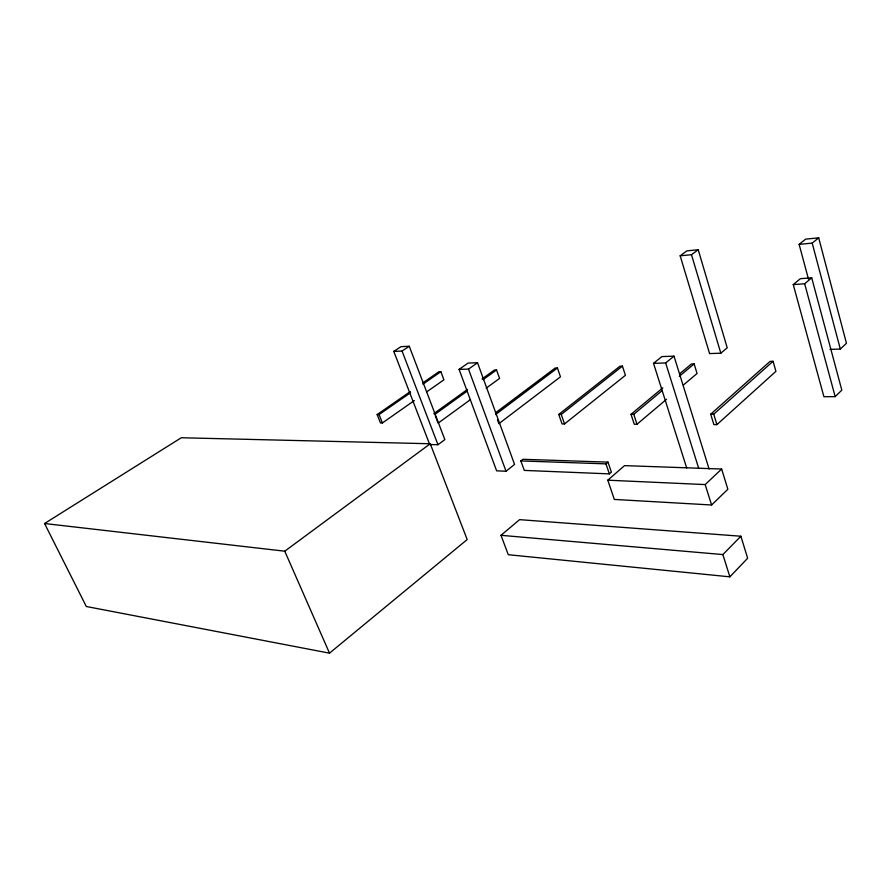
<?xml version="1.0" encoding="UTF-8"?>
<svg xmlns="http://www.w3.org/2000/svg" width="891" height="891" viewBox="0 0 891 891"><rect width="100%" height="100%" fill="white"/><g stroke="black" fill="none" stroke-linecap="round" stroke-linejoin="round"><path stroke-width="1.34" d="M729.874 576.833L747.66 558.256L740.878 536.226L519.598 519.653L500.998 535.313L508.282 554.714L729.874 576.833L722.879 554.57L740.878 536.226M835.179 396.64L841.817 390.147L811.712 277.814L800.341 278.683L793.268 284.608L823.919 396.729L835.179 396.64L804.673 283.772L811.712 277.814M711.586 504.997L727.858 489.259L721.643 469.034L624.546 465.625L607.785 480.193L614.322 499.428L711.586 504.997L705.193 484.581L721.643 469.034M829.978 349.395L840.313 349.038L846.45 343.28L818.684 237.841L805.642 239.133L799.127 244.379L808.438 278.972M716.91 424.628L775.916 371.347L773.065 361.289L770.08 361.378L710.695 414.192L713.88 424.606L716.91 424.628L713.724 414.192L773.065 361.289M609.366 473.878L611.382 472.13L607.996 462.128L522.894 459.299L520.856 460.937L524.287 470.403L609.366 473.878L605.969 463.866L607.996 462.128M720.83 353.204L727.212 347.802L698.21 249.736L686.894 250.861L680.167 255.806L709.592 353.593L720.83 353.204L691.494 254.726L698.21 249.736M662.815 387.83L631.017 414.326L634.258 424.227L636.998 424.25L666.501 399.313M683.364 385.068L697.063 373.485L694.134 363.918L691.427 363.996L679.766 373.708M631.017 414.326L633.757 414.326L662.358 390.447M679.31 376.303L694.134 363.918M329.503 653.159L467.185 539.545L430.242 443.751L181.285 437.748L44.55 523.518L86.304 606.493L329.503 653.159L284.764 551.195L44.55 523.518M799.127 244.379L812.191 243.12L818.684 237.841M686.683 467.931L653.526 363.339L665.655 362.971L674.019 356.166L709.091 469M653.526 363.339L661.913 356.578L674.019 356.166M564.526 423.938L625.426 375.311L622.441 366.134L619.969 366.212L558.746 414.449L562.032 423.916L564.526 423.938L561.241 414.449L558.746 414.449M506.032 471.239L514.564 464.411L477.52 362.737L468.109 363.06L459.088 369.386L496.632 470.838L506.032 471.239L468.499 369.108L459.088 369.386M561.241 414.449L622.441 366.134M495.541 414.56L557.443 367.994L560.472 376.826L498.871 423.682L497.445 419.772M495.452 412.889L555.149 368.061L557.443 367.994M437.982 444.72L444.843 439.631L409.259 346.265L400.995 346.666L393.789 351.41L429.718 444.52L437.982 444.72L402.053 351.043L393.789 351.41M284.764 551.195L430.242 443.751M438.116 423.158L470.526 399.558M486.163 388.164L499.573 378.397L496.543 369.965L494.438 370.021L482.087 378.909M434.797 414.449L467.352 390.993M483.067 379.666L496.543 369.965M433.828 413.636L467.497 389.412M468.499 369.108L477.52 362.737M410.317 391.572L377.149 414.571L380.468 422.935L382.406 422.947L414.293 400.582M426.822 391.795L443.907 379.822L440.867 371.692L438.918 371.747L422.902 382.852M377.149 414.571L379.076 414.571L410.539 392.742M422.891 384.166L440.867 371.692M402.053 351.043L409.259 346.265M680.167 255.806L691.494 254.726M793.268 284.608L804.673 283.772M710.695 414.192L713.724 414.192M520.856 460.937L605.969 463.866M607.785 480.193L705.193 484.581M500.998 535.313L722.879 554.57M379.076 414.571L382.406 422.947M435.276 415.696L437.648 421.911M633.757 414.326L636.998 424.25M665.655 362.971L698.744 468.477M812.191 243.12L840.313 349.038"/></g></svg>
